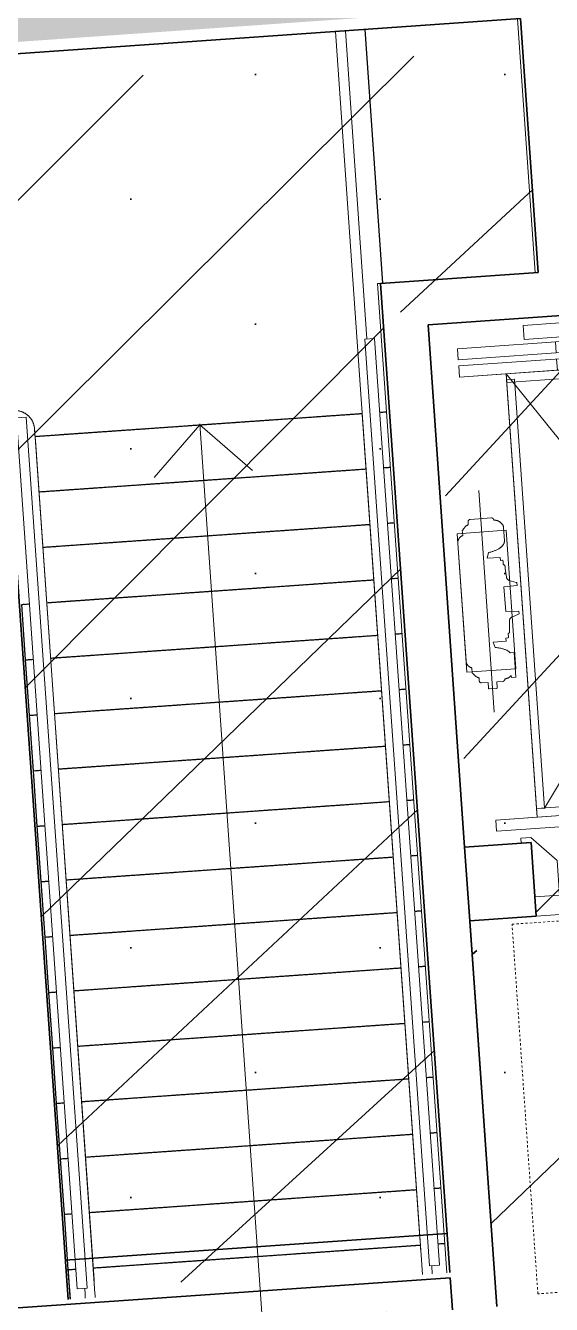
# Model space of a CAD drawing. Header units: millimetres. Extents: x 306 to 836129804, y -168137 to 818603917.
# Drawn here: x 834595448 to 834597578, y 818036466 to 818041644 of the extents above; entities that cross this region are included whole.
import ezdxf
from ezdxf.xclip import XClip

# ---------------------------------------------------------------- set-up
doc = ezdxf.new("R2010")
doc.units = ezdxf.units.MM
doc.header["$LTSCALE"] = 3
doc.header["$XCLIPFRAME"] = 0
for name, pattern in [('ACAD_ISO03W100', [30, 12, -18]), ('Dash2', [6, 3, -3]), ('Overhead', [1.7999999999999998, 1.2, -0.6])]:
    doc.linetypes.add(name, pattern=pattern)
for name, color, linetype in [('_ANCILIARY', 40, 'Continuous'), ('_ANCILIARY HATCH', 1, 'Continuous'), ('_SUBLEASE', 241, 'Continuous'), ('UAJ-90.5LAND', 251, 'Continuous')]:
    doc.layers.add(name, color=color, linetype=linetype)
for name, color, linetype, lineweight in [('A-DETL', 251, 'Continuous', 13), ('A-DETL-GENF', 251, 'Continuous', 13), ('A-DETL-THIN', 251, 'Continuous', 13), ('A-DOOR', 251, 'Continuous', 5), ('A-FLOR', 251, 'Continuous', 13), ('A-FLOR-HRAL', 251, 'Continuous', 13), ('Eva-New', 1, 'ACAD_ISO03W100', 18), ('Hatch (CARR)', 252, 'Continuous', 35), ('Hatch (LTC&CB)', 252, 'Continuous', 35), ('S-STRS', 251, 'Continuous', 25), ('UAJ-21EXWA', 251, 'Continuous', 35)]:
    doc.layers.add(name, color=color, linetype=linetype, lineweight=lineweight)
doc.layers.get('UAJ-90.5LAND').off()
pattern_1 = [(45, (0, 0), (-505.13940681014, 505.13940681014), []), (45, (505.14, 0), (-505.13940681014, 505.13940681014), [0, -714.375])]

# ---------------------------------------------------------------- blocks, each defined once
blk = doc.blocks.new('Lift Door - Lift Door-1300x2100mm-17628162-Plan_L000')
at = {"layer": 'A-DOOR', "lineweight": 18}
for p, q in [((-650.0000000000066, 170.0000000009712), (-690.0000000000099, 170.0000000009722)), ((-690.0000000000099, 170.0000000009722), (-690.0000000000098, 150.0000000009717)), ((-549.9786437626973, 69.97864376366158), (-650.0000000000066, 170.0000000009712)), ((649.9999999999912, 170.0000000009679), (549.978643762681, 69.97864376365811)), ((689.9999999999944, 170.0000000009678), (649.9999999999912, 170.0000000009679)), ((689.9999999999944, 150.0000000009676), (689.9999999999944, 170.0000000009678)), ((-549.9786437626976, -71.42135623633801), (-549.9786437626973, 69.97864376366158)), ((549.978643762681, 69.97864376365811), (549.9786437626806, -71.42135623634155)), ((-650.0000000000061, -71.4213562363377), (-549.9786437626976, -71.42135623633801)), ((549.9786437626806, -71.42135623634155), (649.9999999999892, -71.42135623634188))]:
    blk.add_line(p, q, dxfattribs=at)
blk = doc.blocks.new('Handrail Type - Handrail_Internal_-15407072-Plan_L000')
at = {"layer": 'A-FLOR-HRAL'}
for p, q in [((-633670.9498142005, -6781.137756378755), (-633926.3907409217, -6781.137756378755)), ((-633926.390740921, -6803.474254282459), (-633926.390740921, -6798.801258475035)), ((-633590.9498142004, -6867.901072929465), (-633590.9498142004, -6861.137756378815)), ((-633590.9498142004, -10315.61110183136), (-633590.9498142004, -6895.182741927556)), ((-633630.9498142005, -10370.17443982766), (-633630.9498142005, -10376.93775637834)), ((-633590.9498142004, -10376.93775637834), (-633590.9498142004, -10370.17443982766))]:
    blk.add_line(p, q, dxfattribs=at)
at = {"layer": 'A-FLOR-HRAL', "flags": 128}
for points in [[(-633590.9498142004, -6861.137756378815), (-633591.0138056676, -6857.938609643881), (-633591.2056776962, -6854.744580861276), (-633591.525123332, -6851.560779795693), (-633591.9716315306, -6848.392299849662), (-633592.5444879732, -6845.244209915193), (-633593.2427762123, -6842.121546264622), (-633594.0653791357, -6839.029304493662), (-633595.0109807538, -6835.972431529496), (-633596.0780683063, -6832.955817716774), (-633597.2649346802, -6829.984288994084), (-633598.5696811428, -6827.062599173493), (-633599.9902203782, -6824.195422335451), (-633601.5242798263, -6821.38734535127), (-633603.1694053195, -6818.642860545087), (-633604.9229650078, -6815.966358507156), (-633606.7821535696, -6813.362121069766), (-633608.7439967005, -6810.834314457275), (-633610.8053558694, -6808.386982621036), (-633612.9629333413, -6806.024040769902), (-633615.2132774529, -6803.749269106781), (-633617.5527881333, -6801.566306781074), (-633619.9777226646, -6799.478646066822), (-633622.4842016691, -6797.489626775827), (-633625.0682153148, -6795.602430914654), (-633627.725629731, -6793.820077594101), (-633630.4521936219, -6792.145418199265), (-633633.2435450667, -6790.58113182793), (-633636.0952184985, -6789.129721004607), (-633639.002651848, -6787.793507676982), (-633641.9611938425, -6786.574629501349), (-633644.9661114455, -6785.475036422758), (-633648.0125974301, -6784.49648755558), (-633651.0957780685, -6783.640548369257), (-633654.2107209293, -6782.908588183893), (-633657.3524427686, -6782.301777979642), (-633660.5159175015, -6781.821088523381), (-633663.6960842435, -6781.467288815705), (-633666.8878554059, -6781.240944860672), (-633670.086124836, -6781.142418760317), (-633670.9498142004, -6781.137756378715)], [(-633590.9498142004, -6895.182741927556), (-633590.9498142004, -6893.991130287001), (-633590.9498142004, -6892.757780120252), (-633590.9498142004, -6891.484664524477), (-633590.9498142004, -6890.173820213053), (-633590.9498142004, -6888.827344257236), (-633590.9498142004, -6887.447390731333), (-633590.9498142004, -6886.036167266601), (-633590.9498142004, -6884.595931519551), (-633590.9498142004, -6883.128987560127), (-633590.9498142004, -6881.637682185748), (-633590.9498142004, -6880.124401166881), (-633590.9498142004, -6878.591565430334), (-633590.9498142004, -6877.041627186304), (-633590.9498142004, -6875.477066005344), (-633590.9498142004, -6873.900384851589), (-633590.9498142004, -6872.314106078547), (-633590.9498142004, -6870.720767393856), (-633590.9498142004, -6869.122917799528), (-633590.9498142004, -6867.901072929465)], [(-633590.9498142004, -10315.61110183136), (-633590.9498142004, -10317.99432511248), (-633590.9498142004, -10320.46102544599), (-633590.9498142004, -10323.00725663754), (-633590.9498142004, -10325.62894526039), (-633590.9498142004, -10328.32189717203), (-633590.9498142004, -10331.08180422384), (-633590.9498142004, -10333.90425115331)], [(-633630.9498142005, -10376.93775637834), (-633630.9818099341, -10378.53732974581), (-633631.0777459485, -10380.13434413711), (-633631.2374687663, -10381.7262446699), (-633631.4607228655, -10383.31048464291), (-633631.7471510869, -10384.88452961015), (-633632.0962952066, -10386.44586143542)], [(-633630.9498142005, -10370.17443982766), (-633630.9498142005, -10366.97529309272), (-633630.9498142005, -10363.78126431012), (-633630.9498142005, -10360.59746324454)], [(-633591.5403737229, -10386.53775637835), (-633591.2793466375, -10384.19148633549), (-633591.0530026825, -10380.99971517303), (-633590.9544765821, -10377.80144574301), (-633590.9498142005, -10376.93775637834)], [(-633590.9498142004, -10361.34837352948), (-633590.9498142004, -10364.53505089887), (-633590.9498142004, -10367.73075008753), (-633590.9498142004, -10370.17443982766)]]:
    blk.add_lwpolyline(points, dxfattribs=at)
blk = doc.blocks.new('Handrail Type - Handrail_Internal_-V10-Plan_L000')
at = {"layer": 'A-FLOR-HRAL'}
for p, q in [((-633926.390740921, -6811.537756378806), (-633926.390740921, -6781.137756378808)), ((-633670.9498141999, -6781.13775637881), (-633926.390740921, -6781.137756378808)), ((-633590.9498141998, -6867.901072929461), (-633590.9498141998, -6861.13775637881)), ((-633590.9498141998, -6908.823576426654), (-633590.9498141998, -6867.901072929461)), ((-633590.9498141998, -10329.25193633045), (-633590.9498141998, -6908.823576426653)), ((-633630.9498141999, -10370.17443982765), (-633630.9498141999, -10346.53775637833)), ((-633590.9498141998, -10370.17443982765), (-633590.9498141998, -10329.25193633045)), ((-633630.9498141999, -10376.93775637833), (-633630.9498141999, -10370.17443982765)), ((-633590.9498141998, -10376.93775637833), (-633590.9498141998, -10370.17443982765))]:
    blk.add_line(p, q, dxfattribs=at)
for centre, radius, start, end in [((-633670.9498141999, -6861.13775637881), 80, 0, 90), ((-633670.9498141999, -10376.93775637833), 39.99999999995099, 345.5999999999942, 0), ((-633670.9498141999, -10376.93775637833), 79.99999999995784, 352.9445599896624, 0)]:
    blk.add_arc(centre, radius, start, end, dxfattribs=at)
blk = doc.blocks.new('Handrail Type - Handrail_Internal_-16600695-Plan_L000')
at = {"layer": 'A-FLOR-HRAL'}
for p, q in [((-632262.490228712, -5341.537756378492), (-632262.490228712, -6870.951291370317)), ((-632222.4902287119, -6591.537756378815), (-632222.4902287119, -5341.537756378497)), ((-632262.490228712, -6895.508915911082), (-632262.490228712, -10238.00897230629)), ((-632262.4902287119, -10287.12422138731), (-632262.4902287119, -10386.53775637835)), ((-632222.4902287117, -10386.53775637835), (-632222.4902287117, -10353.24560081893))]:
    blk.add_line(p, q, dxfattribs=at)
at = {"layer": 'A-FLOR-HRAL', "flags": 128}
for points in [[(-632262.4902287115, -6870.95129137032), (-632262.4902287115, -6872.550864737794), (-632262.4902287115, -6874.147879129109), (-632262.4902287115, -6875.739779661907), (-632262.4902287115, -6877.324019634932), (-632262.4902287115, -6878.898064602175), (-632262.4902287115, -6880.459396427466), (-632262.4902287115, -6882.005517312957), (-632262.4902287115, -6883.533953795047), (-632262.4902287115, -6885.042260701417), (-632262.4902287115, -6886.528025062766), (-632262.4902287115, -6887.988869973072), (-632262.4902287115, -6889.4224583921), (-632262.4902287115, -6890.826496884201), (-632262.4902287115, -6892.198739287297), (-632262.4902287115, -6893.536990306271), (-632262.4902287115, -6894.839109024972), (-632262.4902287115, -6895.508915911078)], [(-632262.4902287113, -10258.9422827254), (-632262.4902287113, -10255.97075400273), (-632262.4902287113, -10253.04906418215), (-632262.4902287113, -10250.18188734412), (-632262.4902287113, -10247.37381035994), (-632262.4902287113, -10244.62932555378), (-632262.4902287113, -10241.95282351586), (-632262.4902287113, -10239.34858607848), (-632262.4902287113, -10238.00897230628)], [(-632262.4902287113, -10287.12422138731), (-632262.4902287113, -10283.92507465239), (-632262.4902287113, -10280.7310458698), (-632262.4902287113, -10277.54724480423), (-632262.4902287113, -10275.71466101786)]]:
    blk.add_lwpolyline(points, dxfattribs=at)
blk = doc.blocks.new('Handrail Type - Handrail_Internal_-V28-Plan_L000')
at = {"layer": 'A-FLOR-HRAL'}
for p, q in [((-632262.4902287113, -6870.951291370314), (-632262.4902287113, -5341.53775637846)), ((-632222.4902287112, -6591.53775637881), (-632222.4902287112, -5341.53775637846)), ((-632262.4902287113, -6907.78772818121), (-632262.4902287113, -6870.951291370314)), ((-632262.4902287113, -10250.28778457641), (-632262.4902287113, -6907.787728181209)), ((-632262.4902287113, -10287.1242213873), (-632262.4902287113, -10250.28778457641)), ((-632262.4902287113, -10386.53775637834), (-632262.4902287113, -10287.1242213873)), ((-632222.4902287112, -10386.53775637834), (-632222.4902287112, -10353.24560081892))]:
    blk.add_line(p, q, dxfattribs=at)
blk = doc.blocks.new('L32 LIFT - L32 LIFT-2953732-Plan_L000')
at = {"layer": 'A-DETL-GENF'}
for p, q in [((-294.6520984056468, 851.8784224740936), (-294.1385750430312, 853.7447168519354)), ((-294.1385750430312, 853.7447168519354), (-272.3985749142851, 853.7447168519354)), ((-288.5358503500592, 875.4184501907686), (-288.5358503500592, 676.4184568140529)), ((273.4641473816835, 875.4184501907686), (-288.5358503500592, 875.4184501907686)), ((-243.9556559502854, 875.4184562792099), (235.6839551289903, 875.4184562792099)), ((264.1268740040573, 853.7447101542466), (285.8668740135939, 853.7447101542466)), ((273.4641473816835, 676.4184568140529), (273.4641473816835, 875.4184501907686)), ((285.8668740135939, 853.7447101542466), (286.3803973314286, 851.8784153840519)), ((-939.2292189775442, 800.000010569611), (-894.2291999010424, 800.000010569611)), ((-939.2292189775442, -799.9999904471055), (-939.2292189775442, 800.0000105696113)), ((-939.2292189775442, 800.000010569611), (-894.2291999010424, 800.000010569611)), ((-939.2292189775442, -799.9999904471055), (-939.2292189775442, 800.000010569611)), ((-894.2291999010424, 800.000010569611), (-894.2291999010424, -799.9999902086868)), ((-894.2292000202516, 800.000010569611), (-894.2292000202516, 632.500009791313)), ((-362.4377541704401, 760.1284581201232), (-362.4377541704401, 789.868458105989)), ((-359.4377536348259, 792.8684579507878), (-335.9375172664173, 792.8684579507878)), ((-335.9375172664173, 792.8684579507878), (-335.9375172664173, 819.6382874336988)), ((-326.346259563073, 827.9785474518882), (-315.348071015799, 827.9785474518882)), ((307.0763692489027, 827.978539733305), (318.0745554795621, 827.978539733305)), ((327.6703426658673, 819.6055685475488), (327.6703426658673, 732.0311356481064)), ((905.7708025086658, 821.9999896828166), (905.7708025086658, -822.0000097773038)), ((950.7707827850727, 821.9999896828166), (905.7708025086658, 821.9999896828166)), ((905.7707988046623, 821.9999904611146), (950.7708025086658, 821.9999904611146)), ((905.7707988046623, 632.500009791313), (905.7707988046623, 821.9999904611146)), ((950.7707827850727, -822.0000101979739), (950.7707827850727, 821.9999896828166)), ((950.7708025086658, 821.9999904611146), (950.7708025086658, -822.0000097773038)), ((975.7708010781542, 821.9999889622135), (975.7708010781542, -822.0000104979067)), ((1020.770780520096, 821.9999889622135), (975.7708010781542, 821.9999889622135)), ((1020.770780520096, -822.0000104979068), (1020.770780520096, 821.9999889622134)), ((-457.5358514268439, 775.9184587223903), (442.4641484539467, 775.9184587223903)), ((-335.9271936386144, 757.128457778448), (-359.4377540872227, 757.128457778448)), ((-335.9271936386144, 731.9267562565219), (-335.9271936386144, 757.128457778448)), ((-174.095852064811, 761.0912761283736), (-197.1467508960781, 754.1203591800387)), ((-174.095852064811, 707.8484557167018), (-174.095852064811, 761.0912761283736)), ((165.8241482926262, 761.0912721694541), (165.8241482926262, 707.8484517873356)), ((188.8750475953997, 754.1203544296023), (165.8241482926262, 761.0912721694541)), ((-322.388607652057, 696.9184574586135), (-314.6419249174228, 696.9184574586135)), ((-322.388607652057, 679.4184562648804), (-322.388607652057, 696.9184574586135)), ((-222.8886074758465, 679.4184562648804), (-322.388607652057, 679.4184562648804)), ((-288.5358503500592, 676.4184568140529), (273.4641473816835, 676.4184568140529)), ((-222.8886074758465, 694.1059510196718), (-222.8886074758465, 679.4184562648804)), ((-161.6961660506934, 707.8484557167018), (-174.095852064811, 707.8484557167018)), ((-161.6961660506934, 700.8484556211633), (-161.6961660506934, 707.8484557167018)), ((-143.9939692502139, 697.8484555043229), (-158.6961660866855, 697.8484555043229)), ((-127.1358525822497, 691.3484553020705), (-136.1358525822477, 691.3484553020705)), ((-92.87561420375971, 688.8016787155406), (-127.1358525822467, 691.3484553020704)), ((-68.2283369466954, 650.8133901364911), (-78.6034334093777, 678.7581549942827)), ((-54.59958756588168, 701.3484532209707), (-56.13585310413106, 647.8484544502609)), ((46.32788311816977, 701.3484532209707), (-54.59958756588168, 701.3484532209707)), ((47.86414689586886, 647.8484529393623), (46.32788311816977, 701.3484532209707)), ((70.33172841961785, 678.7581532074547), (59.95663104799419, 650.813388598615)), ((118.8641477753801, 691.3484521235448), (84.60390909736486, 688.8016767054711)), ((127.8641476377173, 691.3484521235448), (118.8641477753801, 691.3484521235448)), ((150.4244612930705, 697.8484519720907), (135.7222644801022, 697.8484519720907)), ((153.424461436547, 707.8484517873356), (153.424461436547, 700.8484519123767)), ((165.8241482926262, 707.8484517873356), (153.424461436547, 707.8484517873356)), ((285.1076368623054, 686.4050834710683), (232.8458896212854, 686.4050834710683)), ((-894.2292046999702, 632.500010148941), (-859.2292017913842, 632.500010148941)), ((-894.2292046999702, 400.0000096098253), (-894.2292046999702, 632.500010148941)), ((-894.2292000202516, 632.500009791313), (905.7707988046623, 632.500009791313)), ((905.7708025086658, 632.499992846747), (-859.2292141786163, -599.9999893090957)), ((-859.2292017913842, 632.500010148941), (-859.2292017913842, 600.0000092280743)), ((-859.2292017913842, 632.499990629841), (-859.2292017913842, 400.0000096098253)), ((881.7707984147497, 632.499990629841), (-859.2292017913843, 632.499990629841)), ((-68.13585298492171, 647.8484544502609), (-68.2283369466954, 650.8133901364911)), ((-56.13585310413106, 647.8484544502609), (-68.13585298492171, 647.8484544502609)), ((59.86414701507815, 647.8484529393623), (47.86414689586886, 647.8484529393623)), ((59.95663104799419, 650.813388598615), (59.86414701507815, 647.8484529393623)), ((905.7707960152858, 632.4999904611144), (870.770798685453, 632.4999904611144)), ((870.770798685453, 632.4999904611144), (870.770798685453, 399.9999907618115)), ((881.7707984147497, 600.0000093714067), (881.7707984147497, 632.499990629841)), ((905.7707960152858, 399.9999907618115), (905.7707960152858, 632.4999904611144)), ((-859.2292017913842, 600.0000093714067), (881.7707984147496, 600.0000093714067)), ((905.7708025086658, -632.5000229632202), (-859.2292019966432, 600.0000093714067)), ((1038.770797814883, 549.9999880624146), (1038.770797814883, 399.9999887462617)), ((1095.770796015286, 549.9999880624146), (1038.770797814883, 549.9999880624146)), ((1095.770796015286, 399.9999887462617), (1095.770796015286, 549.9999880624146)), ((-939.2292094689045, 424.5000105696109), (-894.2292044060358, 424.5000105696109)), ((-939.2292094689045, 2.500009910522305), (-939.2292094689045, 424.5000105696109)), ((-894.2292044060358, 424.5000105696109), (-894.2292044060358, 2.500009910522305)), ((905.7707963092198, 424.4999896828168), (905.7707963092198, 2.499990222695881)), ((950.7707912463512, 424.4999896828168), (905.7707963092198, 424.4999896828168)), ((950.7707912463512, 2.499990222695881), (950.7707912463512, 424.4999896828168)), ((975.7707964284292, 424.4999888430044), (975.7707964284292, 2.499989382883693)), ((1020.770791246351, 424.4999888430044), (975.7707964284292, 424.4999888430044)), ((1020.770791246351, 2.499989382883693), (1020.770791246351, 424.4999888430044)), ((-859.2292017913842, 400.0000096098253), (-894.2292046999702, 400.0000096098253)), ((870.770798685453, 399.9999907618115), (905.7707960152858, 399.9999907618115)), ((1038.770785443124, -501.0829453948971), (1038.770785443124, 398.9170543666841)), ((1038.770797814883, 399.9999887462617), (1095.770796015286, 399.9999887462617)), ((-894.2292044060358, 2.500009910522305), (-939.2292094689045, 2.500009910522305)), ((905.7707963092198, 2.499990222695881), (950.7707912463512, 2.499990222695881)), ((975.7707964284292, 2.499989382883693), (1020.770791246351, 2.499989382883693)), ((-939.2292147109692, -2.499989549598262), (-894.229209409682, -2.499989549598262)), ((-939.2292147109692, -424.4999899702682), (-939.2292147109692, -2.499989549598262)), ((-894.229209409682, -2.499989549598262), (-894.229209409682, -424.4999899702682)), ((905.7707913055738, -2.500010197973986), (905.7707913055738, -424.5000097773038)), ((950.7707862427051, -2.500010197973986), (905.7707913055738, -2.500010197973986)), ((950.7707862427051, -424.5000097773038), (950.7707862427051, -2.500010197973986)), ((975.7707911863645, -2.500011037786444), (975.7707911863645, -424.5000106171163)), ((1020.770786123496, -2.500011037786444), (975.7707911863645, -2.500011037786444)), ((1020.770786123496, -424.5000106171163), (1020.770786123496, -2.500011037786444)), ((-894.2292170872023, -399.9999899702682), (-859.2292141786164, -399.9999899702682)), ((-894.2292170872023, -632.4999903901744), (-894.2292170872023, -399.9999899702682)), ((-859.2292141786164, -399.9999899702682), (-859.2292141786164, -632.4999903901744)), ((905.770783508844, -400.0000096580945), (870.7707865366392, -400.0000096580945)), ((870.7707865366392, -400.0000096580945), (870.7707865366392, -632.5000092381885)), ((905.770783508844, -632.5000092381885), (905.770783508844, -400.0000096580945)), ((1038.770786536639, -400.0000121760038), (1038.770786536639, -550.0000113729474)), ((1095.770784617833, -400.0000121760038), (1038.770786536639, -400.0000121760038)), ((1095.770784617833, -550.0000113729474), (1095.770784617833, -400.0000121760038)), ((-894.229209409682, -424.4999899702682), (-939.2292147109692, -424.4999899702682)), ((905.7707913055738, -424.5000097773038), (950.7707862427051, -424.5000097773038)), ((975.7707911863645, -424.5000106171163), (1020.770786123496, -424.5000106171163)), ((1038.770786536639, -550.0000113729474), (1095.770784617833, -550.0000113729474)), ((-859.2292165780802, -600.0000094893683), (-859.2292165780802, -632.4999907478024)), ((881.7707836280534, -600.0000094893683), (-859.2292165780801, -600.0000094893683)), ((881.7707836280534, -632.4999907478024), (881.7707836280534, -600.0000094893683)), ((-859.2292141786164, -632.4999903901744), (-894.2292170872023, -632.4999903901744)), ((-894.2292170872023, -632.5000096580945), (-894.2292170872023, -799.9999904471055)), ((905.7707827850727, -632.5000096580945), (-894.2292170872022, -632.5000096580945)), ((-859.2292165780802, -632.4999907478024), (881.7707836280532, -632.4999907478024)), ((870.7707865366392, -632.5000092381885), (905.770783508844, -632.5000092381885)), ((905.7707827850727, -822.0000101979739), (905.7707827850727, -632.5000096580945)), ((-894.2291999010424, -799.9999902086868), (-939.2292189775442, -799.9999902086868)), ((-894.2292170872023, -799.9999904471055), (-939.2292189775442, -799.9999904471055)), ((950.7707827850727, -822.0000101979739), (905.7707827850727, -822.0000101979739)), ((905.7708025086658, -822.0000097773038), (950.7708025086658, -822.0000097773038)), ((975.7708010781542, -822.0000104979068), (1020.770780520096, -822.0000104979068))]:
    blk.add_line(p, q, dxfattribs=at)
for centre, radius, start, end in [((-267.1843949333429, 807.1821850799853), 52.46168479216894, 121.5724609253754, 156.64602827801), ((-243.955655839356, 845.9184564151643), 29.49999986404568, 89.99999914658335, 164.615401506832), ((235.6839547227633, 845.9184509178605), 29.49999984537857, 15.3845968506126, 89.99999921101347), ((258.9126929150231, 807.182178896686), 52.4616845139534, 23.35397032558617, 58.42753767765797), ((-359.4377536348259, 789.8684581296015), 2.999999821186203, 90.00000045096719, 180.0000004509672), ((-326.3462595292489, 818.2934679819753), 9.68507946991287, 89.99999918938825, 172.0184180322979), ((318.0745554778149, 818.2934603753548), 9.685079226001648, 7.786219468258115, 89.99999998966364), ((-359.4377539915681, 760.1284581201232), 3.000000178872132, 180.0000000000005, 269.9999981731293), ((-326.3462583139646, 733.3432598823971), 9.685081528683178, 188.4100321370313, 269.9610882427844), ((-320.2962529210057, 766.5555584026886), 123.7757408731398, 332.2251066223681, 354.234019839244), ((312.0245492745884, 766.5555505186137), 123.7757402143277, 185.765978733612, 207.7748919452193), ((318.074554394389, 733.3432520347118), 9.685081412308291, 269.961042226047, 352.2137332526287), ((-280.6108273760767, 726.6054222783439), 45.83685820768749, 183.6865764750436, 210.9545680374276), ((-275.6676161790173, 735.9142513541318), 55.13319054547908, 216.617626038299, 225.0157883714891), ((-258.8293189612451, 735.9142508206638), 55.13319031514766, 310.6841641646194, 330.6322362177497), ((-158.6961661102396, 700.8484556211633), 2.999999940453529, 180.0000000000002, 270.0000004498499), ((-136.1358524635293, 699.3484553446882), 7.999999934641662, 190.806921800272, 269.9999991497419), ((-94.13585264672909, 671.848454696644), 17.00000016376563, 23.98220885528448, 85.74866809377528), ((85.86414741504439, 671.8484528914081), 16.9999999502077, 94.25133153629461, 156.0177907566212), ((127.8641476101994, 699.3484522023044), 8.000000078759937, 269.9999986216977, 349.1930759711573), ((150.4244612930705, 700.8484519123767), 2.99999994028596, 270.0000004488813, 0), ((250.5576156147043, 735.9142450185028), 55.13319085291153, 209.3677623194163, 238.4366949103344), ((233.2866535354307, 714.147087251602), 27.74550435293312, 245.3135467173506, 269.0897633707959), ((284.6668734945375, 714.1470860692269), 27.74550378894933, 270.9102355192703, 294.6864521724332), ((267.3959121584315, 735.914245146747), 55.13319095633788, 301.563303234148, 323.3824463286178), ((272.3372629822233, 726.5767971816188), 45.82374767061253, 329.077402206909, 356.3482225906878)]:
    blk.add_arc(centre, radius, start, end, dxfattribs=at)
blk = doc.blocks.new('p32 uns')
at = {"layer": 'A-DETL', "linetype": 'Dash2'}
blk.add_lwpolyline([(473903.9360101223, -274554.7650465965), (473799.301299572, -273058.4189711809), (475295.6473748684, -272953.7842606306), (475400.2820855379, -274450.1303360462)], close=True, dxfattribs=at)
at = {"layer": 'A-DETL-THIN'}
for p, q in [((473242.4491124153, -270686.1008640528), (473202.5465503931, -270688.8911230564)), ((473202.5465503931, -270688.8911230564), (473464.9500249624, -274441.435636282)), ((473504.8525869846, -274438.6453772783), (473242.4491124153, -270686.1008640528)), ((471831.27894485, -271005.3167126179), (471527.0219094753, -271026.5924371481)), ((472077.8680794239, -274531.7056303024), (471831.27894485, -271005.3167126179)), ((471794.1666417122, -271048.0095335245), (472037.9655175209, -274534.4958891869)), ((472534.415686965, -271036.3439537287), (472348.9728595018, -271249.6715238094)), ((472534.130805254, -271032.2699548006), (472788.6780338287, -274672.4649169445)), ((472534.415686965, -271036.3439537287), (472747.7432570457, -271221.7867811918)), ((473464.9500249624, -274441.435636282), (473504.8525869846, -274438.6453772783)), ((472037.9655175209, -274534.4958891869), (472077.8680794239, -274531.7056303024))]:
    blk.add_line(p, q, dxfattribs=at)
at = {"layer": 'A-FLOR', "lineweight": 5}
for p, q in [((473821.5271756649, -269392.555408597), (473893.3763436079, -270420.0463804007)), ((473267.0052502155, -270463.8465141058), (473254.935351491, -270464.6905236244)), ((473254.935351491, -270464.6905236244), (473535.0075935125, -274469.9101854563)), ((473897.2759045362, -273026.1226315498), (475194.10916996, -272935.4392156601))]:
    blk.add_line(p, q, dxfattribs=at)
at = {"layer": 'S-STRS'}
for p, q in [((473276.2422798872, -270463.2005980015), (473204.393111825, -269435.709626317)), ((471867.1854097843, -271083.0012397766), (473192.408934474, -270990.3325836658)), ((473263.3760545254, -270985.3700791597), (473291.208717823, -270983.4238297939)), ((471882.8806164265, -271307.4531511068), (473208.1041411161, -271214.7844948769)), ((473279.0712611675, -271209.82199049), (473306.9039244652, -271207.8757410049)), ((471898.5758229494, -271531.9050624371), (473223.7993477583, -271439.2364062071)), ((473294.7664676905, -271434.2739018202), (473322.5991309881, -271432.3276523352)), ((471914.2710295916, -271756.3569737673), (473239.4945542812, -271663.6883175373)), ((473310.4616743326, -271658.7258130312), (473338.2943376303, -271656.7795636654)), ((471813.3769880533, -271763.4121724367), (471844.0425204039, -271761.2678295374)), ((471829.0721946955, -271987.8640837669), (471813.3769880533, -271763.4121724367)), ((471929.9662362337, -271980.8088850975), (473255.1897609234, -271888.1402288675)), ((473326.1568809748, -271883.1777243614), (473353.9895441532, -271881.2314749956)), ((471829.0721946955, -271987.8640837669), (471859.737727046, -271985.7197407484)), ((471844.7674012184, -272212.315994978), (471829.0721946955, -271987.8640837669)), ((471945.6614427567, -272205.2607963085), (473270.8849674463, -272112.5921401978)), ((473341.8520874977, -272107.6296356916), (473369.6847507954, -272105.6833863258)), ((471844.7674012184, -272212.315994978), (471875.4329336882, -272210.1716520786)), ((471860.4626078606, -272436.7679063082), (471844.7674012184, -272212.315994978)), ((471961.3566493988, -272429.7127076387), (473286.5801740885, -272337.044051528)), ((473357.5472941399, -272332.0815470219), (473385.3799573183, -272330.1352976561)), ((471860.4626078606, -272436.7679063082), (471891.1281402111, -272434.6235634089)), ((471876.1578143835, -272661.2198176384), (471860.4626078606, -272436.7679063082)), ((471977.0518559217, -272654.164618969), (473302.2753807306, -272561.495962739)), ((473373.2425006628, -272556.5334583521), (473401.0751639605, -272554.5872088671)), ((471876.1578143835, -272661.2198176384), (471906.8233468533, -272659.0754747391)), ((471891.8530210257, -272885.6717289686), (471876.1578143835, -272661.2198176384)), ((471992.7470625639, -272878.6165302992), (473317.9705872536, -272785.9478740692)), ((473388.937707305, -272780.9853696823), (473416.7703706026, -272779.0391201973)), ((471891.8530210257, -272885.6717289686), (471922.5185533762, -272883.5273860693)), ((471907.5482276678, -273110.1236402988), (471891.8530210257, -272885.6717289686)), ((472008.442269206, -273103.0684416294), (473333.6657938957, -273010.3997853994)), ((473404.6329139471, -273005.4372808933), (473432.4655771255, -273003.4910315275)), ((471907.5482276678, -273110.1236402988), (471938.2137600183, -273107.9792973995)), ((471923.2434341908, -273334.5755516291), (471907.5482276678, -273110.1236402988)), ((472024.137475729, -273327.5203529596), (473349.3610004187, -273234.8516967297)), ((473420.32812047, -273229.8891922235), (473448.1607837677, -273227.9429428577)), ((471923.2434341908, -273334.5755516291), (471953.9089666605, -273332.4312086105)), ((471938.9386408329, -273559.0274628401), (471923.2434341908, -273334.5755516291)), ((472039.8326823711, -273551.9722641706), (473365.0562070608, -273459.3036080599)), ((473436.0233271122, -273454.3411035538), (473463.8559902906, -273452.394854188)), ((471938.9386408329, -273559.0274628401), (471969.6041731834, -273556.8831199408)), ((471954.6338473558, -273783.4793741703), (471938.9386408329, -273559.0274628401)), ((472055.5278888941, -273776.4241755009), (473380.7514135838, -273683.7555192709)), ((473451.7185336351, -273678.793014884), (473479.5511969328, -273676.846765399)), ((471954.6338473558, -273783.4793741703), (471985.2993798256, -273781.335031271)), ((471970.329053998, -274007.9312855005), (471954.6338473558, -273783.4793741703)), ((472071.2230955362, -274000.8760868311), (473396.4466202259, -273908.2074306011)), ((473467.4137402773, -273903.2449262142), (473495.2464035749, -273901.2986767292)), ((471970.329053998, -274007.9312855005), (472000.9945863485, -274005.7869426012)), ((471986.0242605209, -274232.3831968307), (471970.329053998, -274007.9312855005)), ((472086.9183020592, -274225.3279981613), (473412.1418268681, -274132.6593419313)), ((473483.1089468002, -274127.6968374252), (473510.9416100979, -274125.7505880594)), ((471986.0242605209, -274232.3831968307), (472016.6897929907, -274230.2388539314)), ((472001.7194671631, -274456.835108161), (471986.0242605209, -274232.3831968307)), ((472102.6135087013, -274449.7799094915), (473427.837033391, -274357.1112532616)), ((473498.8041534424, -274352.1487487555), (473526.63681674, -274350.2024993896)), ((471992.4824376106, -274457.4810241461), (472000.4918831587, -274456.9209491014)), ((472001.7194671631, -274456.835108161), (472000.4918831587, -274456.9209491014)), ((472000.4918831587, -274456.9209491014), (472008.8626599312, -274576.6286351681)), ((472001.7194671631, -274456.835108161), (472032.3849995136, -274454.6907651424))]:
    blk.add_line(p, q, dxfattribs=at)
at = {"layer": 'S-STRS', "linetype": 'Overhead'}
for p, q in [((471867.1854097843, -271083.0012397766), (473192.408934474, -270990.3325836658)), ((473263.3760545254, -270985.3700791597), (473291.208717823, -270983.4238297939)), ((471882.8806164265, -271307.4531511068), (473208.1041411161, -271214.7844948769)), ((473279.0712611675, -271209.82199049), (473306.9039244652, -271207.8757410049)), ((471898.5758229494, -271531.9050624371), (473223.7993477583, -271439.2364062071)), ((473294.7664676905, -271434.2739018202), (473322.5991309881, -271432.3276523352)), ((471914.2710295916, -271756.3569737673), (473239.4945542812, -271663.6883175373)), ((473310.4616743326, -271658.7258130312), (473338.2943376303, -271656.7795636654)), ((471813.3769880533, -271763.4121724367), (471844.0425204039, -271761.2678295374)), ((471929.9662362337, -271980.8088850975), (473255.1897609234, -271888.1402288675)), ((473326.1568809748, -271883.1777243614), (473353.9895441532, -271881.2314749956)), ((471829.0721946955, -271987.8640837669), (471859.737727046, -271985.7197407484)), ((471945.6614427567, -272205.2607963085), (473270.8849674463, -272112.5921401978)), ((473341.8520874977, -272107.6296356916), (473369.6847507954, -272105.6833863258)), ((471844.7674012184, -272212.315994978), (471875.4329336882, -272210.1716520786)), ((471961.3566493988, -272429.7127076387), (473286.5801740885, -272337.044051528)), ((473357.5472941399, -272332.0815470219), (473385.3799573183, -272330.1352976561)), ((471860.4626078606, -272436.7679063082), (471891.1281402111, -272434.6235634089)), ((471977.0518559217, -272654.164618969), (473302.2753807306, -272561.495962739)), ((473373.2425006628, -272556.5334583521), (473401.0751639605, -272554.5872088671)), ((471876.1578143835, -272661.2198176384), (471906.8233468533, -272659.0754747391)), ((471992.7470625639, -272878.6165302992), (473317.9705872536, -272785.9478740692)), ((473388.937707305, -272780.9853696823), (473416.7703706026, -272779.0391201973)), ((471891.8530210257, -272885.6717289686), (471922.5185533762, -272883.5273860693)), ((472008.442269206, -273103.0684416294), (473333.6657938957, -273010.3997853994)), ((473404.6329139471, -273005.4372808933), (473432.4655771255, -273003.4910315275)), ((471907.5482276678, -273110.1236402988), (471938.2137600183, -273107.9792973995)), ((472024.137475729, -273327.5203529596), (473349.3610004187, -273234.8516967297)), ((473420.32812047, -273229.8891922235), (473448.1607837677, -273227.9429428577)), ((471923.2434341908, -273334.5755516291), (471953.9089666605, -273332.4312086105)), ((472039.8326823711, -273551.9722641706), (473365.0562070608, -273459.3036080599)), ((473436.0233271122, -273454.3411035538), (473463.8559902906, -273452.394854188)), ((471938.9386408329, -273559.0274628401), (471969.6041731834, -273556.8831199408)), ((472055.5278888941, -273776.4241755009), (473380.7514135838, -273683.7555192709)), ((473451.7185336351, -273678.793014884), (473479.5511969328, -273676.846765399)), ((471954.6338473558, -273783.4793741703), (471985.2993798256, -273781.335031271)), ((472071.2230955362, -274000.8760868311), (473396.4466202259, -273908.2074306011)), ((473467.4137402773, -273903.2449262142), (473495.2464035749, -273901.2986767292)), ((471970.329053998, -274007.9312855005), (472000.9945863485, -274005.7869426012)), ((472086.9183020592, -274225.3279981613), (473412.1418268681, -274132.6593419313)), ((473483.1089468002, -274127.6968374252), (473510.9416100979, -274125.7505880594)), ((471986.0242605209, -274232.3831968307), (472016.6897929907, -274230.2388539314)), ((472102.6135087013, -274449.7799094915), (473427.837033391, -274357.1112532616)), ((473498.8041534424, -274352.1487487555), (473526.63681674, -274350.2024993896)), ((472000.4918831587, -274456.9209491014), (472008.8626599312, -274576.6286351681)), ((472001.7194671631, -274456.835108161), (472032.3849995136, -274454.6907651424))]:
    blk.add_line(p, q, dxfattribs=at)
at = {"layer": 'UAJ-21EXWA'}
for p, q in [((473833.5970743895, -269391.7113990784), (468924.8684520721, -269734.963142395)), ((473905.4462424517, -270419.202370882), (473833.5970743895, -269391.7113990784)), ((473267.0052502155, -270463.8465141058), (473905.4462424517, -270419.202370882)), ((473547.0774923563, -274469.0661758184), (473267.0052502155, -270463.8465141058)), ((475274.6895160675, -270503.8950955868), (473459.1229445934, -270630.8518778086)), ((473459.1229445934, -270630.8518778086), (473607.0066689253, -272745.6876643896)), ((471769.610503912, -271270.2638835907), (472000.8532143831, -274577.1887102127)), ((473876.3489624262, -272726.8534164429), (473607.0066689253, -272745.6876643896)), ((473607.0066689253, -272745.6876643896), (473627.9336110353, -273044.9568794966)), ((473897.2759045362, -273026.1226315498), (473876.3489624262, -272726.8534164429)), ((473627.9336110353, -273044.9568794966), (473897.2759045362, -273026.1226315498)), ((473627.9336110353, -273044.9568794966), (473737.1367696524, -274606.7020866871)), ((473627.9677181244, -273045.5143494606), (473737.141451478, -274606.7017592192)), ((471989.7264288664, -274418.1360260248), (473535.9507067204, -274310.0134917498)), ((473548.5115709305, -274489.5747042894), (471777.8353817463, -274613.3924452066)), ((473557.5752413273, -274619.2582616806), (473548.5068858862, -274489.5749354362))]:
    blk.add_line(p, q, dxfattribs=at)
at = {"layer": 'A-DETL-GENF', "rotation": 93.99999999999999}
blk.add_blockref('L32 LIFT - L32 LIFT-2953732-Plan_L000', (474469.4293407202, -271688.8947401047), dxfattribs=at)
at = {"layer": 'A-DOOR', "rotation": 4.000000000000001}
blk.add_blockref('Lift Door - Lift Door-1300x2100mm-17628162-Plan_L000', (474535.2290661335, -272831.1463160515), dxfattribs=at)
at = {"layer": 'A-FLOR-HRAL', "rotation": 4.000000000000001}
for name in ['Handrail Type - Handrail_Internal_-V28-Plan_L000', 'Handrail Type - Handrail_Internal_-16600695-Plan_L000', 'Handrail Type - Handrail_Internal_-15407072-Plan_L000', 'Handrail Type - Handrail_Internal_-V10-Plan_L000']:
    blk.add_blockref(name, (1103434.01014185, -220011.180467844), dxfattribs=at)
blk = doc.blocks.new('GBP-P32-L00')
at = {"layer": 'UAJ-90.5LAND'}
blk.add_blockref('p32 uns', (834123619.6366563, 818311064.1160116), dxfattribs=at)

msp = doc.modelspace()

# ---------------------------------------------------------------- hatches: boundary and pattern name
at = {"layer": '_ANCILIARY'}
h = msp.add_hatch(color=256, dxfattribs=at)
h.dxf.hatch_style = 1
edge = h.paths.add_edge_path(flags=16)
edge.add_line((834589698.2311926, 818000195.5443645), (834585687.4764702, 818056299.0110068))
edge.add_line((834585687.4764702, 818056299.0110068), (834612518.7989925, 818058232.7219915))
edge.add_arc((834612484.7357092, 818056534.6453927), 1698.418217914475, 9.502723926168073, 88.8508052879634, ccw=False)
edge.add_line((834614159.8478141, 818056815.0448909), (834618401.0798162, 817996164.9822797))
edge.add_line((834618401.0798162, 817996164.9822797), (834594768.6555227, 817994584.3835236))
edge.add_line((834594768.6555227, 817994584.3835236), (834594327.6929266, 817995204.8349223))
edge.add_line((834594327.6929266, 817995204.8349223), (834589698.2311926, 818000195.5443645))
edge = h.paths.add_edge_path()
edge.add_line((834619909.6823385, 817993768.7649117), (834615191.6236249, 818061235.0189149))
edge.add_arc((834615186.6358066, 818061234.6701063), 4.999999946729716, 4.000301895800094, 94.01408611669542)
edge.add_line((834615186.285798, 818061239.6578406), (834582994.9307241, 818058981.1489481))
edge.add_line((834582994.9307241, 818058981.1489481), (834582980.2353642, 818058973.700369))
edge.add_line((834582980.2353642, 818058973.700369), (834587435.9467293, 817995536.5482974))
edge.add_line((834587435.9467293, 817995536.5482974), (834589273.49395, 817995667.4350014))
edge.add_line((834589273.49395, 817995667.4350014), (834590438.9627452, 817991708.7167664))
edge.add_line((834590438.9627452, 817991708.7167664), (834619905.0431669, 817993763.4282737))
edge.add_arc((834619904.6945201, 817993768.4161034), 4.999999953192322, 273.9984422827354, 364.0002978076708)
at = {"layer": '_ANCILIARY HATCH'}
h = msp.add_hatch(dxfattribs=at)
h.set_pattern_fill('CORK', color=256, scale=250, angle=3.998908350218276)
h.set_pattern_definition([(3.998908350218276, (0, 0), (-55.35411463791137, 791.8175196929233), []), (138.9989083502183, (423.5858171654173, -368.2317025275059), (-1472.92744632587, -1694.344000516116), [1122.5325, -1122.5325]), (138.9989083502183, (621.5401970886481, -354.3931738680281), (-1472.92744632587, -1694.344000516116), [1122.5325, -1122.5325]), (138.9989083502183, (819.494577011879, -340.5546452085503), (-1472.92744632587, -1694.344000516116), [1122.5325, -1122.5325])])
edge = h.paths.add_edge_path(flags=16)
edge.add_line((834589618.1268094, 818000118.7715201), (834585687.4764702, 818056299.0110068))
edge.add_line((834585687.4764702, 818056299.0110068), (834612518.7989925, 818058232.7219915))
edge.add_arc((834612494.2285203, 818056545.6339079), 1687.266994288412, 9.187916495490526, 89.16561271843813, ccw=False)
edge.add_line((834614159.8478141, 818056815.0448909), (834618401.0798162, 817996164.9822797))
edge.add_line((834618401.0798162, 817996164.9822797), (834594688.5511395, 817994507.6106793))
edge.add_line((834594688.5511395, 817994507.6106793), (834589618.1268094, 818000118.7715201))
edge = h.paths.add_edge_path()
edge.add_line((834619909.6823385, 817993768.7649117), (834615191.6236249, 818061235.0189149))
edge.add_arc((834615186.6358066, 818061234.6701063), 4.999999946729716, 4.000301895800094, 94.01408611669542)
edge.add_line((834615186.285798, 818061239.6578406), (834582996.3395478, 818058974.7334945))
edge.add_line((834582996.3395478, 818058974.7334945), (834587435.9467293, 817995536.5482974))
edge.add_line((834587435.9467293, 817995536.5482974), (834589273.49395, 817995667.4350014))
edge.add_line((834589273.49395, 817995667.4350014), (834590438.9627452, 817991708.7167664))
edge.add_line((834590438.9627452, 817991708.7167664), (834619905.0431669, 817993763.4282737))
edge.add_arc((834619904.6945201, 817993768.4161034), 4.999999953192322, 273.9984422827354, 364.0002978076708)
at = {"layer": '_SUBLEASE'}
h = msp.add_hatch(color=256, dxfattribs=at)
h.dxf.hatch_style = 1
h.paths.add_polyline_path([(834589693.255012, 818043565.8906276), (834597284.0053263, 818044096.6875974), (834597429.0987921, 818042021.754373), (834598985.2987102, 818042130.574472), (834598840.2052448, 818044205.5076965), (834610877.2425008, 818045047.2193372), (834612740.4379145, 818018402.2835546), (834612538.431196, 818018388.1578686), (834613248.1764362, 818008553.7109756), (834612849.1508187, 818008525.8083863), (834613468.582139, 817999667.5277658), (834612902.884826, 817998947.3282324), (834605436.7164863, 817998425.242883), (834591456.5503381, 818002394.8372881), (834590958.2342087, 818002359.9916297), (834588285.2707334, 818040610.4753664), (834588682.5340629, 818040638.2547245), (834588532.5576444, 818042783.0174327)], flags=16)
edge = h.paths.add_edge_path()
edge.add_line((834612518.7989925, 818058232.7219915), (834585687.4764702, 818056299.0110068))
edge.add_line((834585687.4764702, 818056299.0110068), (834585852.1374886, 818053900.0703667))
edge.add_line((834585852.1374886, 818053900.0703667), (834587596.3541589, 818054022.0954322))
edge.add_line((834587596.3541589, 818054022.0954322), (834587784.2116382, 818051304.0034543))
edge.add_line((834587784.2116382, 818051304.0034543), (834588882.182013, 818050416.9104503))
edge.add_line((834588882.182013, 818050416.9104503), (834591283.6295674, 818050586.5250793))
edge.add_line((834591283.6295674, 818050586.5250793), (834591385.947621, 818049130.1147605))
edge.add_line((834591385.947621, 818049130.1147605), (834586217.4788146, 818048767.0112727))
edge.add_line((834586217.4788146, 818048767.0112727), (834589617.9183701, 818000118.9890046))
edge.add_line((834589617.9183701, 818000118.9890046), (834594327.6929266, 817995204.8349223))
edge.add_arc((834593644.1141815, 817994409.5863439), 1048.665915476767, 4.359033634245577, 49.31834761910159, ccw=False)
edge.add_line((834594689.7466749, 817994489.2913691), (834617241.2870332, 817996068.5256392))
edge.add_line((834617241.2870332, 817996068.5256392), (834612865.2039542, 818058186.5743445))
edge.add_arc((834612384.1417316, 818055898.7146978), 2337.888497108082, 78.12554973430233, 86.69806107315839)
at = {"layer": 'Eva-New', "linetype": 'Continuous', "ltscale": 0.01}
h = msp.add_hatch(dxfattribs=at)
h.set_pattern_fill('ANSI31', color=8, scale=350, angle=4)
h.set_pattern_definition([(49, (0, 0), (-838.6710210225554, 729.0455959657013), [])])
edge = h.paths.add_edge_path()
edge.add_arc((834611513.5385946, 818068145.3264505), 14099.99999968531, 55.19002574308559, 154.5596091027724)
edge.add_line((834598780.7776825, 818074202.2893481), (834595240.3911003, 818066761.4558462))
edge.add_arc((834589822.417787, 818069339.3552195), 6000.000000233124, 273.9989064334658, 334.5546563119141, ccw=False)
edge.add_line((834590240.8423903, 818063353.9629304), (834585554.5350056, 818063026.3542768))
edge.add_arc((834584989.6617913, 818071106.6338656), 8099.999998867221, 264.220048196886, 273.9989064322582, ccw=False)
edge.add_line((834584173.925572, 818063047.8142), (834580415.7397891, 818063428.2282544))
edge.add_arc((834579106.5335116, 818050494.3201492), 12999.99999816069, 84.2200481985661, 93.99077919798958)
edge.add_line((834578201.7864021, 818063462.7985727), (834574221.9197499, 818063185.1428037))
edge.add_arc((834573731.4752913, 818070170.6889209), 7002.741628984699, 184.518270925359, 274.0160585979712, ccw=False)
edge.add_arc((834553791.0620614, 818068592.8452796), 13000.0000005708, 4.527501078735133, 25.16518805878682)
edge.add_line((834565557.174624, 818074120.828201), (834563375.7160238, 818078763.9842684))
edge.add_arc((834569692.9588658, 818081779.3520507), 6999.999999030279, 186.261998653722, 205.5162346975632, ccw=False)
edge.add_line((834562734.724241, 818081015.8267443), (834561851.4163579, 818093822.5155479))
edge.add_arc((834568795.7761757, 818094576.8707228), 6985.211880096444, 103.79340942041148, 186.1996435070692, ccw=False)
edge.add_line((834567130.3497419, 818101360.6410463), (834607738.9713905, 818104323.6446342))
edge.add_arc((834606780.3295362, 818117304.0183489), 13015.72495013958, 274.223807264846, 392.8596289379157)
edge.add_arc((834623587.3262396, 818128173.8785237), 6999.999999836902, 183.9989136523716, 212.9539425140163, ccw=False)
edge.add_line((834616604.3686309, 818127685.7156067), (834614554.4666462, 818157541.1841724))
edge.add_line((834614554.4666462, 818157541.1841724), (834608569.0701823, 818157122.7809477))
edge.add_line((834608569.0701823, 818157122.7809477), (834610618.9763948, 818127267.2902491))
edge.add_arc((834623587.3262378, 818128173.8785231), 12999.99999806346, 183.9989136508734, 212.8579348742854)
edge.add_arc((834606785.1724918, 818117301.6086594), 7012.974383020965, -85.87050168941721, 32.994913872568816, ccw=False)
edge.add_line((834607290.1835088, 818110306.8410742), (834542916.4285616, 818105772.5570611))
edge.add_line((834542916.4285616, 818105772.5570611), (834543332.168679, 818099784.931535))
edge.add_line((834543332.168679, 818099784.931535), (834548339.9487058, 818100139.6961751))
edge.add_arc((834548849.6206386, 818093135.5706489), 7022.644791367745, 1.917894415990986, 94.16192873604791, ccw=False)
edge.add_line((834555868.3314306, 818093370.5997602), (834556822.6031799, 818079614.5109141))
edge.add_arc((834565030.3921052, 818080333.9384184), 8239.258156901009, 185.0092761133849, 211.2767633085009)
edge.add_line((834557988.549832, 818076056.3418531), (834560014.6381451, 818071842.7746612))
edge.add_arc((834553704.8687762, 818068780.019501), 7013.81912084653, -83.41200971856142, 25.89188562423311, ccw=False)
edge.add_line((834554509.5567249, 818061812.5137804), (834511331.2743995, 818058806.1397856))
edge.add_arc((834510845.0625758, 818065789.233517), 6999.999999933733, 141.8798806352492, 273.9829049167347, ccw=False)
edge.add_arc((834495100.3448526, 818078140.8887452), 13011.48484009153, 321.889271565979, 363.9966433354928)
edge.add_line((834508080.187521, 818079047.7636253), (834507303.147802, 818090245.0026575))
edge.add_arc((834514286.1054543, 818090733.1649512), 6999.999999943095, 94.21783473311712, 183.9989085377374, ccw=False)
edge.add_line((834513771.2650272, 818097714.206373), (834514324.2611847, 818097754.9889383))
edge.add_line((834514324.2611847, 818097754.9889383), (834515094.2032907, 818097812.2750338))
edge.add_arc((834515888.7804214, 818090839.1162039), 7018.283043878132, 4.391191596629085, 96.50069787772958, ccw=False)
edge.add_line((834522886.4615402, 818091376.4762715), (834523318.1003574, 818085091.4654405))
edge.add_line((834523318.1003574, 818085091.4654405), (834529307.3396509, 818085510.1591995))
edge.add_line((834529307.3396509, 818085510.1591995), (834528870.5492542, 818091758.2633296))
edge.add_arc((834535853.5069062, 818092246.4256233), 6999.999999586337, 93.99890853307471, 183.9989085379415, ccw=False)
edge.add_line((834535365.3446131, 818099229.3832753), (834540639.8020831, 818099596.5330453))
edge.add_line((834540639.8020831, 818099596.5330453), (834540220.7704337, 818105616.323317))
edge.add_line((834540220.7704337, 818105616.323317), (834513376.0995728, 818103738.6078113))
edge.add_arc((834514284.2614373, 818090770.3680685), 13000.00000003277, 94.00586599802176, 183.991117880833)
edge.add_line((834501315.7883602, 818089865.5443004), (834502093.999344, 818078618.6765761))
edge.add_arc((834495110.6965383, 818078135.4768907), 7000.000000828009, -66.13857842422561, 3.9581909098961887, ccw=False)
edge.add_arc((834495110.6965395, 818078135.4768903), 6999.999999981786, 273.99870041279297, 293.8614215680351, ccw=False)
edge.add_line((834495598.8334678, 818071152.5174648), (834484038.0252761, 818070344.3705096))
edge.add_arc((834484944.5652856, 818057376.0172908), 12999.99999985473, 3.998699986240524, 93.99870041178127, ccw=False)
edge.add_line((834497912.918511, 818058282.557204), (834498850.7850932, 818044866.0656179))
edge.add_arc((834505832.5325971, 818045382.0451274), 7000.788031506466, 153.5175844556254, 184.2267069343446, ccw=False)
edge.add_arc((834505831.7802428, 818045382.3021698), 7000.000000506094, 93.9907792036035, 153.5167215738451, ccw=False)
edge.add_line((834505344.6087215, 818052365.3290147), (834578107.7560652, 818057441.656797))
edge.add_arc((834579012.5031768, 818044473.1783768), 12999.99999509848, 84.22004763743712, 93.99077920788699, ccw=False)
edge.add_line((834580321.7095807, 818057407.0864662), (834583663.296837, 818057068.8416442))
edge.add_arc((834584972.5032473, 818070002.7497832), 13000.00004509936, 264.2200476312211, 273.9989064308502)
edge.add_line((834585879.0898904, 818057034.399779), (834609493.5669917, 818058685.2319609))
edge.add_arc((834609981.7373167, 818051702.1557314), 7000.118848462731, -19.364931974248975, 93.99890643048622, ccw=False)
edge.add_arc((834628850.3650681, 818045070.4409646), 13000.00000042529, 160.6350680240969, 183.9989064535735)
edge.add_line((834615882.0151088, 818044163.8543195), (834619634.348526, 817990488.2644923))
edge.add_arc((834610656.2600935, 817989860.627584), 8999.999999519287, -86.01194112060227, 3.998906454734822, ccw=False)
edge.add_line((834611282.1972058, 817980882.4204844), (834602812.2813497, 817980291.9201078))
edge.add_line((834602812.2813497, 817980291.9201078), (834603230.7061716, 817974306.527834))
edge.add_line((834603230.7061716, 817974306.527834), (834611717.6719617, 817974898.2168859))
edge.add_arc((834612343.6090722, 817965920.0097858), 8999.999999977357, 3.8734655887747067, 93.98805886777768, ccw=False)
edge.add_line((834621323.0501077, 817966527.9889727), (834621688.4984579, 817961112.7419763))
edge.add_line((834621688.4984579, 817961112.7419763), (834627673.3989117, 817961529.9934386))
edge.add_line((834627673.3989117, 817961529.9934386), (834621867.801321, 818044576.6440177))
edge.add_arc((834628850.6858916, 818045064.8011855), 6999.926738671702, 160.627157224399, 183.9989083996896, ccw=False)
edge.add_arc((834609980.9204334, 818051699.8431354), 13002.36888268257, 340.6271572335476, 454.0111039654658)
edge.add_line((834609071.4073162, 818064670.3628802), (834607456.5171404, 818064557.3573512))
edge.add_arc((834607170.3486158, 818068550.9500543), 4003.832551789663, 155.6211224779758, 274.0986331619272, ccw=False)
edge.add_line((834603523.5142193, 818070203.6066998), (834604195.8682836, 818071618.3222857))
edge.add_arc((834611513.5386757, 818068145.3264558), 8100.000000027051, 54.14039305783359, 154.6107958035704, ccw=False)
edge.add_arc((834623873.9558088, 818085245.9413723), 13000.02232763516, 234.1403928659832, 234.163197705768)
edge.add_line((834616262.7220054, 818074706.9802988), (834619562.6153525, 818079722.129262))
at = {"layer": 'Hatch (CARR)'}
h = msp.add_hatch(dxfattribs=at)
h.set_pattern_fill('SACNCR', color=130, scale=300, style=0)
h.set_pattern_definition(pattern_1)
h.paths.add_polyline_path([(834597535.9449675, 818040523.3877289), (834597464.1153728, 818041550.8800691), (834592556.0937089, 818041207.7717161), (834591665.3789163, 818040183.160979), (834591673.7474128, 818040063.4531338), (834590262.1924015, 818039964.7746136), (834590359.8248596, 818038568.1830817), (834588619.0732737, 818038446.4911959), (834588635.1128916, 818038217.05116), (834588455.5511236, 818038204.4984154), (834588570.6179496, 818036558.5155405), (834588750.1797177, 818036571.0682849), (834588760.6403382, 818036421.4334768), (834593643.722868, 818036762.7983941), (834593437.2999558, 818039715.5919174), (834595387.5402716, 818039851.9286718), (834595620.114735, 818036525.0481329), (834597166.3410723, 818036633.1412121), (834596897.5031242, 818040478.7557478)])
h = msp.add_hatch(dxfattribs=at)
h.set_pattern_fill('SACNCR', color=130, scale=300, style=0)
h.set_pattern_definition(pattern_1)
h.paths.add_polyline_path([(834588905.2718109, 818034338.4763274), (834588898.7205294, 818034446.2540278), (834588719.1587617, 818034433.701283), (834588604.091935, 818036079.6841582), (834588783.6537035, 818036092.2369031), (834588773.1930829, 818036241.8717086), (834593656.2756125, 818036583.236626), (834593672.6639179, 818036348.8087635), (834593852.225686, 818036361.3615081), (834593629.4144686, 818039548.5828937), (834595175.6408061, 818039656.6759727), (834595408.2152693, 818036329.795434), (834597178.8938172, 818036453.5794438), (834597187.9596882, 818036323.895944), (834597367.5214561, 818036336.4486885), (834597258.3823152, 818037897.6385072), (834597527.7249677, 818037916.4676242), (834597506.8037264, 818038215.7372378), (834597257.4123818, 818038198.3028703), (834597110.9636942, 818040293.190166), (834598926.532684, 818040420.1123621), (834599072.9813722, 818038325.2250663), (834598803.6387193, 818038306.3959492), (834598824.5599606, 818038007.1263357), (834599093.902613, 818038025.9554526), (834599323.6875777, 818034738.9775288), (834597488.1672797, 818034610.6605834), (834597479.1014086, 818034740.3440826), (834597299.5396403, 818034727.7913382), (834597308.6055113, 818034598.1078385), (834590174.0638638, 818034099.312055), (834590150.2793456, 818034425.4752948)])
at = {"layer": 'Hatch (LTC&CB)'}
h = msp.add_hatch(color=256, dxfattribs=at)
h.dxf.hatch_style = 1
h.paths.add_polyline_path([(834597284.0053263, 818044096.6875974), (834596748.2078937, 818044059.2264534), (834596715.4129509, 818044056.918197), (834595717.8475718, 818043987.1807269), (834595733.2883689, 818043988.2108022), (834591543.5137777, 818043695.3134265), (834591525.9855424, 818043694.0380828), (834590528.4201638, 818043624.3006126), (834590555.568867, 818043626.182918), (834589869.3352379, 818043578.2099248), (834589693.255012, 818043565.8906276), (834588532.5576444, 818042783.0174326), (834588742.3565782, 818040642.4344336), (834588287.3774906, 818040610.6261735), (834588350.2843444, 818039680.65139), (834588352.3463897, 818039680.7990193), (834588415.1101125, 818038782.9901781), (834588594.6718805, 818038795.5429227), (834588606.5205287, 818038626.0529642), (834590347.272115, 818038747.7448498), (834590262.1924014, 818039964.7746135), (834591494.1856446, 818040050.9003891), (834591480.6176312, 818040244.985154), (834592459.8857632, 818041371.4609362), (834597452.2600029, 818041720.466183)])

# ---------------------------------------------------------------- block references
ref = msp.add_blockref('GBP-P32-L00', (0.003082275390625, -0.04408204555511475), dxfattribs=at)
XClip(ref).set_block_clipping_path([(834584093.892806, 818043064.0358013), (834582840.9002086, 818057304.8300507), (834606839.8282676, 818059135.0800325), (834616411.1617992, 818059804.18965), (834621698.814561, 817983619.2012264), (834592783.8532866, 817981454.8174279), (834593965.1606803, 817975736.7136446), (834590918.9048864, 817979266.0163008), (834589318.0556709, 817987259.1379421), (834588974.9617476, 817989748.3735298), (834587823.4821799, 817989701.579548), (834587362.0723312, 818001496.6813973), (834585850.4212221, 818017925.3879008)])

doc.saveas('drawing.dxf')
